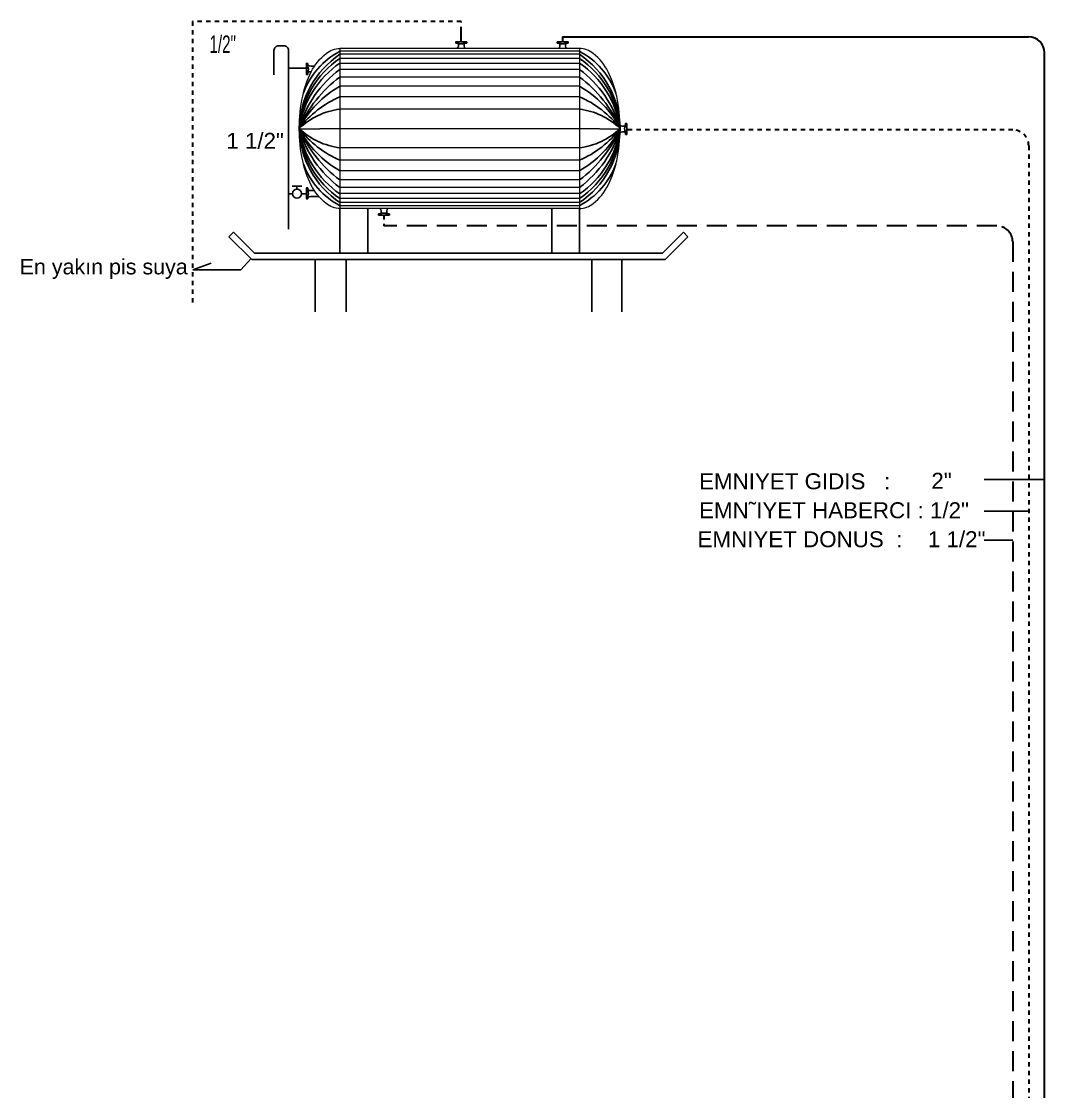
# Model space of a CAD drawing. Header units: centimetres. Extents: x 0 to 3740, y -4063 to 107.
# Drawn here: x 818.42 to 842.08, y -2017.26 to -1992.51 of the extents above; entities that cross this region are included whole.
import ezdxf

# ---------------------------------------------------------------- set-up
doc = ezdxf.new("R2010")
doc.units = ezdxf.units.CM
for name, pattern in [('DASHDOTX2', [6.096, 5.08, -0.508, 0, -0.508]), ('DDD', [1.125, 0.75, -0.125, 0.125, -0.125]), ('HIDDEN', [0.375, 0.25, -0.125])]:
    doc.linetypes.add(name, pattern=pattern)
for name, color, linetype, lineweight in [('HABERCI', 3, 'DDD', 30), ('K', 1, 'Continuous', 20), ('MB DONUS BORUSU', 142, 'HIDDEN', 30), ('MB GIDIS BORUSU', 1, 'Continuous', 30)]:
    doc.layers.add(name, color=color, linetype=linetype, lineweight=lineweight)
for name, color, linetype in [('ISIT', 3, 'Continuous'), ('RADYATOR', 3, 'Continuous'), ('ROTAS-ISITMA-SEMBOL', 1, 'Continuous'), ('SICAKSU', 1, 'DASHDOTX2'), ('TEMIZ', 3, 'Continuous')]:
    doc.layers.add(name, color=color, linetype=linetype)
doc.styles.add('TROMANT', font='swiss.ttf', dxfattribs={"width": 0.9, "height": 25})

# ---------------------------------------------------------------- blocks, each defined once
blk = doc.blocks.new('MTY- KATI YAKITLI KAZAN')
at = {"layer": 'HABERCI', "linetype": 'DDD', "lineweight": 30}
for p, q in [((355.63, 1306.14), (355.63, 1129.44, 0)), ((523.67, 1306.14), (355.63, 1306.14)), ((868.47, 1238.32), (626.32, 1238.32)), ((878.47, 1228.32), (878.47, 23.3))]:
    blk.add_line(p, q, dxfattribs=at)
at = {"layer": 'HABERCI', "linetype": 'DDD', "lineweight": 30, "ltscale": 12.5}
blk.add_line((523.67, 1293.35), (523.67, 1306.14), dxfattribs=at)
at = {"layer": 'HABERCI', "linetype": 'DDD', "lineweight": 30}
blk.add_arc((868.47, 1228.32), 10, 0, 90, dxfattribs=at)
at = {"layer": 'K', "color": 1}
for p, q in [((597.55, 1289.18), (447.86, 1289.18)), ((597.55, 1189.18), (447.86, 1189.18))]:
    blk.add_line(p, q, dxfattribs=at)
at = {"layer": 'K', "color": 2}
for p, q in [((447.86, 1289.18), (447.86, 1189.18)), ((597.55, 1289.18), (597.55, 1189.18))]:
    blk.add_line(p, q, dxfattribs=at)
at = {"layer": 'K', "color": 7}
for p, q in [((597.55, 1287.47), (447.86, 1287.47)), ((597.55, 1285.56), (447.86, 1285.56)), ((597.55, 1283), (447.86, 1283)), ((597.55, 1279.86), (447.86, 1279.86)), ((597.55, 1276.07), (447.86, 1276.07)), ((597.55, 1271.35), (447.86, 1271.35)), ((597.55, 1265.6), (447.86, 1265.6)), ((597.55, 1259.05), (447.86, 1259.05)), ((597.55, 1251.35), (447.86, 1251.35)), ((597.55, 1227), (447.86, 1227)), ((597.55, 1219.3), (447.86, 1219.3)), ((597.55, 1212.75), (447.86, 1212.75)), ((597.55, 1207), (447.86, 1207)), ((597.55, 1202.28), (447.86, 1202.28)), ((597.55, 1198.49), (447.86, 1198.49)), ((597.55, 1195.35), (447.86, 1195.35)), ((597.55, 1192.79), (447.86, 1192.79)), ((597.55, 1190.88), (447.86, 1190.88))]:
    blk.add_line(p, q, dxfattribs=at)
at = {"layer": 'K', "color": 7, "linetype": 'Continuous'}
blk.add_line((447.86, 1239.18), (597.55, 1239.18), dxfattribs=at)
at = {"layer": 'K', "color": 1, "linetype": 'Continuous'}
for points in [[(447.86, 1189.18, -0.172513), (439.21, 1192.25, -0.104591), (429.88, 1203.82, -0.065828), (424.53, 1218.97, -0.05197), (422.43, 1239.18, -0.05197), (424.53, 1259.38, -0.065828), (429.88, 1274.53, -0.104591), (439.21, 1286.1, -0.172513), (447.86, 1289.18, -0.172513)], [(597.55, 1189.18, 0.172513), (606.2, 1192.25, 0.104591), (615.54, 1203.82, 0.065828), (620.88, 1218.97, 0.05197), (622.99, 1239.18, 0.05197), (620.88, 1259.38, 0.065828), (615.54, 1274.53, 0.104591), (606.2, 1286.1, 0.172513), (597.55, 1289.18, 0.172513)]]:
    blk.add_lwpolyline(points, format="xyb", dxfattribs=at)
at = {"layer": 'MB DONUS BORUSU', "ltscale": 50}
for p, q in [((858.47, 1178.33, 0), (475.37, 1178.33)), ((868.47, 1168.33, 0), (868.47, 69))]:
    blk.add_line(p, q, dxfattribs=at)
blk.add_arc((858.47, 1168.33, 0), 10, 0, 90, dxfattribs=at)
at = {"layer": 'MB GIDIS BORUSU', "ltscale": 2.5}
for p, q in [((586.89, 1296.53), (878.4, 1296.53)), ((586.89, 1296.53), (586.89, 1293.35)), ((888.4, 219.77), (888.4, 1286.53))]:
    blk.add_line(p, q, dxfattribs=at)
blk.add_arc((878.4, 1286.53), 10, 0, 90, dxfattribs=at)
at = {"layer": 'RADYATOR', "color": 7}
for p, q in [((447.86, 1239.18), (422.68, 1238.85)), ((597.55, 1239.18), (622.73, 1238.85))]:
    blk.add_line(p, q, dxfattribs=at)
at = {"layer": 'RADYATOR', "color": 2}
for points in [[(527.07, 1292.54), (527.07, 1293.35), (520.27, 1293.35), (520.27, 1292.54), (521.66, 1292.54)], [(525.38, 1292.54), (527.07, 1292.54)], [(590.48, 1292.54), (590.48, 1293.35), (583.67, 1293.35), (583.67, 1292.54), (585.06, 1292.54)], [(588.79, 1292.54), (590.48, 1292.54)], [(427.68, 1279.83), (426.87, 1279.83), (426.87, 1273.03), (427.68, 1273.03), (427.68, 1274.42)], [(427.68, 1278.15), (427.68, 1279.83)], [(626.32, 1235.45), (627.13, 1235.45), (627.13, 1242.26), (626.32, 1242.26), (626.32, 1240.86)], [(626.32, 1237.14), (626.32, 1235.45)], [(427.68, 1202.04), (426.87, 1202.04), (426.87, 1195.24), (427.68, 1195.24), (427.68, 1196.63)], [(427.68, 1200.35), (427.68, 1202.04)], [(478.77, 1185.81), (478.77, 1185), (471.97, 1185), (471.97, 1185.81), (473.36, 1185.81)], [(477.08, 1185.81), (478.77, 1185.81)]]:
    blk.add_lwpolyline(points, dxfattribs=at)
blk.add_circle((420.97, 1198.42), 2.74, dxfattribs=at)
for centre, radius, start, end in [((519.33, 1291.15), 2.63, 311.15134, 31.89242), ((523.52, 1295.74), 3.7, 239.78525, 300.21475), ((528.01, 1291.15), 2.63, 148.10758, 229.43886), ((582.74, 1291.15), 2.63, 311.15134, 31.89242), ((586.93, 1295.74), 3.7, 239.78525, 300.21475), ((591.41, 1291.15), 2.63, 148.10758, 229.43886), ((430.26, 1286.59), 8.45, 252.23998, 282.75769), ((424.49, 1276.28), 3.7, 329.78525, 30.21475), ((429.07, 1272.09), 2.63, 71.491, 121.89242), ((624.94, 1243.19), 2.63, 221.15134, 301.89242), ((629.52, 1239), 3.7, 149.78525, 210.21475), ((624.94, 1234.52), 2.63, 58.10758, 139.43886), ((430.26, 1208.79), 8.45, 252.23998, 280.52581), ((424.49, 1198.49), 3.7, 329.78525, 30.21475), ((431.6, 1180.68), 16.04, 78.00993, 104.14039), ((471.03, 1187.2), 2.63, 328.10758, 48.84866), ((475.22, 1182.61), 3.7, 59.78525, 120.21475), ((479.71, 1187.2), 2.63, 130.56114, 211.89242)]:
    blk.add_arc(centre, radius, start, end, dxfattribs=at)
at = {"layer": 'RADYATOR', "color": 7}
for centre, radius, start, end in [((479.81, 1237.75), 57.5, 123.74687, 178.57633), ((470.31, 1244.7), 48.3, 117.68931, 159.68574), ((575.1, 1244.7), 48.3, 20.31426, 62.31069), ((565.61, 1237.75), 57.5, 1.42367, 56.25313), ((482.03, 1230.38), 60.35, 124.48233, 171.62481), ((480.19, 1234.86), 57.99, 123.87929, 175.73115), ((565.22, 1234.86), 57.99, 4.26885, 56.12071), ((563.38, 1230.38), 60.35, 8.37519, 55.51767), ((488.73, 1220.49), 68.99, 126.32883, 164.28503), ((556.68, 1220.49), 68.99, 15.71497, 53.67117), ((494.03, 1208.47), 78.01, 126.28901, 156.81926), ((479.37, 1209.59), 64.26, 119.3613, 152.59179), ((551.38, 1208.47), 78.01, 23.18074, 53.71099), ((566.04, 1209.59), 64.26, 27.40821, 60.6387), ((472.75, 1200.97), 63.18, 113.19778, 142.79739), ((572.66, 1200.97), 63.18, 37.20261, 66.80222), ((454.07, 1205.45), 46.31, 97.69514, 133.26236), ((591.35, 1205.45), 46.31, 46.73764, 82.30486), ((479.81, 1240.6), 57.5, 181.42367, 236.25313), ((482.03, 1247.97), 60.35, 188.37519, 235.51767), ((488.73, 1257.86), 68.99, 195.71497, 233.67117), ((494.03, 1269.88), 78.01, 203.18074, 233.71099), ((479.37, 1268.76), 64.26, 207.40821, 240.6387), ((454.07, 1272.9), 46.31, 226.73764, 262.30486), ((480.19, 1243.49), 57.99, 184.26885, 236.12071), ((472.75, 1277.38), 63.18, 217.20261, 246.80222), ((565.61, 1240.6), 57.5, 303.74687, 358.57633), ((565.22, 1243.49), 57.99, 303.87929, 355.73115), ((563.38, 1247.97), 60.35, 304.48233, 351.62481), ((556.68, 1257.86), 68.99, 306.32883, 344.28503), ((551.38, 1269.88), 78.01, 306.28901, 336.81926), ((566.04, 1268.76), 64.26, 299.3613, 332.59179), ((572.66, 1277.38), 63.18, 293.19778, 322.79739), ((591.35, 1272.9), 46.31, 277.69514, 313.26236), ((470.31, 1233.65), 48.3, 200.31426, 242.31069), ((575.1, 1233.65), 48.3, 297.68931, 339.68574)]:
    blk.add_arc(centre, radius, start, end, dxfattribs=at)
at = {"layer": 'SICAKSU', "color": 1, "linetype": 'HIDDEN', "lineweight": 30, "ltscale": 3}
blk.add_line((475.37, 1185), (475.37, 1178.33), dxfattribs=at)
at = {"layer": 'TEMIZ', "color": 1, "linetype": 'Continuous'}
for p, q in [((427.68, 1276.99), (415.71, 1276.99)), ((418.24, 1198.33), (415.69, 1198.33)), ((426.87, 1198.33), (423.7, 1198.33))]:
    blk.add_line(p, q, dxfattribs=at)
at = {"layer": 'TEMIZ', "color": 2}
for p, q in [((417.95, 1203.12), (423.99, 1203.12)), ((420.97, 1201.16), (420.97, 1203.12)), ((378.46, 1171.49), (381.28, 1174.32)), ((392.7, 1157.25), (378.46, 1171.49)), ((381.28, 1174.32), (394.36, 1161.25)), ((649.48, 1161.25), (662.56, 1174.32)), ((665.38, 1171.49), (651.14, 1157.25)), ((662.56, 1174.32), (665.38, 1171.49)), ((394.36, 1161.25), (649.48, 1161.25)), ((651.14, 1157.25), (392.7, 1157.25))]:
    blk.add_line(p, q, dxfattribs=at)
at = {"layer": 'TEMIZ', "color": 2, "linetype": 'Continuous'}
for p, q in [((447.86, 1189.18), (447.86, 1161.25)), ((465.18, 1189.18), (465.18, 1161.25)), ((580.23, 1189.18), (580.23, 1161.25)), ((597.55, 1189.18), (597.55, 1161.25)), ((432.3, 1157.25), (432.3, 1124.42)), ((451.8, 1157.25), (451.8, 1124.42)), ((605.34, 1157.25), (605.34, 1124.42)), ((624.05, 1157.25), (624.05, 1124.42))]:
    blk.add_line(p, q, dxfattribs=at)
at = {"layer": 'TEMIZ', "color": 6, "linetype": 'Continuous'}
for p, q in [((355.82, 1150.75), (367.22, 1155.02)), ((392.37, 1157.87), (385.96, 1150.75)), ((385.96, 1150.75), (355.82, 1150.75))]:
    blk.add_line(p, q, dxfattribs=at)
at = {"layer": 'TEMIZ', "color": 4}
for p, q in [((888.4, 1019.65), (850.64, 1019.65)), ((878.47, 999.74), (850.64, 999.74)), ((868.47, 981.69), (850.64, 981.69))]:
    blk.add_line(p, q, dxfattribs=at)
at = {"layer": 'TEMIZ', "color": 1, "linetype": 'Continuous'}
blk.add_lwpolyline([(415.69, 1176.27), (415.69, 1287.97, 0.414214), (412.69, 1290.97), (409.59, 1290.97, 0.414214), (406.59, 1287.97), (406.59, 1272.79)], format="xyb", dxfattribs=at)
at = {"layer": 'ISIT', "color": 2, "ltscale": 0.05, "width": 0.65}
blk.add_text('1/2"', height=10.912, dxfattribs=at).set_placement((366.24, 1286.46))
at = {"layer": 'TEMIZ', "style": 'TROMANT'}
blk.add_text('1 1/2"', height=10, dxfattribs=at).set_placement((376.77, 1226.45))
at = {"layer": 'TEMIZ', "linetype": 'Continuous', "style": 'TROMANT'}
blk.add_text('En yakın pis suya', height=9.6, dxfattribs=at).set_placement((247.57, 1147.93))
at = {"layer": 'TEMIZ', "color": 2, "style": 'TROMANT'}
for s, p in [('EMNIYET GIDIS   :  ', (672.39, 1013.51)), ('2"', (817.61, 1013.81)), ('EMN˜IYET HABERCI : 1/2"', (672.39, 995.39)), ('EMNIYET DONUS  :  ', (671.44, 977.27)), ('1 1/2"', (815.42, 977.27))]:
    blk.add_text(s, height=10, dxfattribs=at).set_placement(p)

msp = doc.modelspace()

# ---------------------------------------------------------------- block references
at = {"layer": 'ROTAS-ISITMA-SEMBOL', "xscale": 0.036985265233263766, "yscale": 0.036985265233263766}
msp.add_blockref('MTY- KATI YAKITLI KAZAN', (809.224, -2040.814), dxfattribs=at)

doc.saveas('drawing.dxf')
